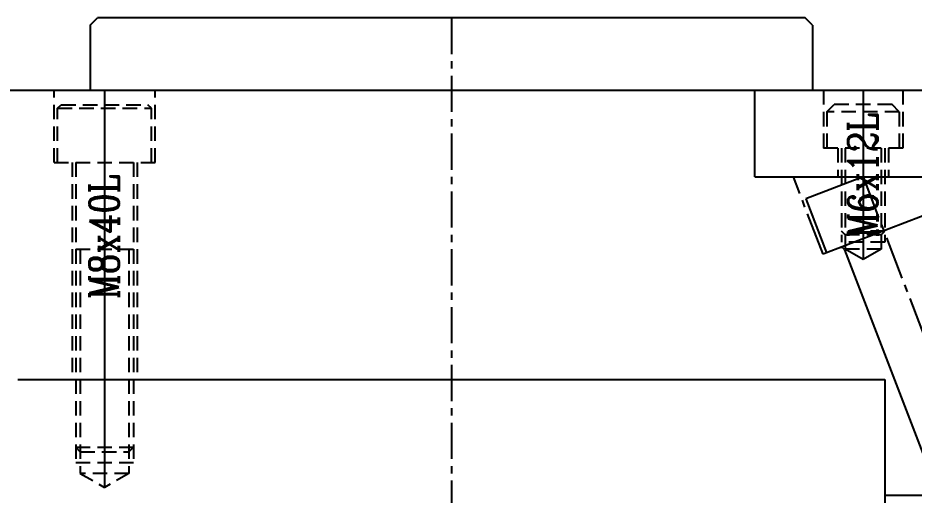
# Model space of a CAD drawing. Header units: millimetres. Extents: x 28656 to 29764, y -21384 to -20601.
# Drawn here: x 29143.3 to 29267.3, y -21124.3 to -21058.3 of the extents above; entities that cross this region are included whole.
import ezdxf

# ---------------------------------------------------------------- set-up
doc = ezdxf.new("R2010")
doc.units = ezdxf.units.MM
doc.header["$LTSCALE"] = 8
for name, pattern in [('CENTER', [2, 1.25, -0.25, 0.25, -0.25]), ('CENTER2', [1.125, 0.75, -0.125, 0.125, -0.125]), ('HIDDEN', [0.375, 0.25, -0.125])]:
    doc.linetypes.add(name, pattern=pattern)
for name, color, linetype in [('Cav-cor', 30, 'Continuous'), ('Layer3', 3, 'Continuous'), ('PIN', 5, 'Continuous'), ('SCREW', 52, 'HIDDEN'), ('SLIDE', 6, 'Continuous')]:
    doc.layers.add(name, color=color, linetype=linetype)
doc.layers.add('dim', color=3, linetype='Continuous', lineweight=15)
doc.styles.add('ROMANC', font='RomanC.ttf', dxfattribs={"width": 0.8, "height": 7})

# ---------------------------------------------------------------- blocks, each defined once
blk = doc.blocks.new('20160816.135540')
at = {"linetype": 'HIDDEN'}
for p, q in [((-4.8, 0.89), (-4.8, -7.11)), ((6.2, 0.89), (6.2, -7.11)), ((6.2, -7.11), (-4.8, -7.11)), ((-2.8, -7.11), (-2.8, -11.11)), ((4.2, -7.11), (4.2, -11.11))]:
    blk.add_line(p, q, dxfattribs=at)
at = {"layer": 'SCREW', "linetype": 'CENTER2', "ltscale": 5}
blk.add_line((0.7, 0.89), (0.7, -22.54), dxfattribs=at)
at = {"layer": 'SCREW'}
for p, q in [((-4.3, -2.11), (-3.3, -1.11)), ((4.7, -1.11), (-3.3, -1.11)), ((5.7, -2.11), (-4.3, -2.11)), ((-4.3, -2.11), (-4.3, -7.11)), ((5.7, -2.11), (5.7, -7.11)), ((-2.3, -7.11), (-2.3, -20.11)), ((-1.8, -7.11), (-1.8, -21.11)), ((3.2, -7.11), (3.2, -21.11)), ((3.7, -7.11), (3.7, -20.11)), ((3.7, -18.61), (-2.3, -18.61)), ((-1.8, -19.11), (-2.3, -18.61)), ((3.2, -19.11), (-1.8, -19.11)), ((3.2, -19.11), (3.7, -18.61)), ((3.7, -20.11), (-2.3, -20.11)), ((3.2, -21.11), (-1.8, -21.11))]:
    blk.add_line(p, q, dxfattribs=at)
at = {"layer": 'SCREW', "linetype": 'Continuous'}
for p, q in [((5.7, -2.11), (4.7, -1.11)), ((0.7, -22.54), (-1.8, -21.11)), ((3.2, -21.11), (0.7, -22.54))]:
    blk.add_line(p, q, dxfattribs=at)
at = {"layer": 'dim', "style": 'ROMANC', "width": 0.8}
blk.add_text('M6x12L', height=4.065, rotation=90, dxfattribs=at).set_placement((2.69, -19.51))

msp = doc.modelspace()

# ---------------------------------------------------------------- linework, layer by layer
at = {"linetype": 'Continuous'}
for p, q in [((29153.28, -21059.289), (29154.28, -21058.289)), ((29252.28, -21058.289), (29154.28, -21058.289)), ((29253.28, -21059.289), (29252.28, -21058.289)), ((29153.28, -21059.289), (29153.28, -21068.289)), ((29253.28, -21059.289), (29253.28, -21068.289)), ((29056.28, -21068.289), (29350.28, -21068.289)), ((29245.28, -21080.289), (29245.28, -21068.289)), ((29245.28, -21080.289), (29275.28, -21080.289))]:
    msp.add_line(p, q, dxfattribs=at)
at = {"linetype": 'CENTER', "ltscale": 0.5}
msp.add_line((29203.28, -21058.289), (29203.28, -21354.289), dxfattribs=at)
at = {"linetype": 'HIDDEN'}
for p, q in [((29148.28, -21078.289), (29148.28, -21068.289)), ((29162.28, -21078.289), (29162.28, -21068.289)), ((29148.28, -21078.289), (29162.28, -21078.289)), ((29150.78, -21078.289), (29150.78, -21108.289)), ((29159.78, -21078.289), (29159.78, -21108.289))]:
    msp.add_line(p, q, dxfattribs=at)
at = {"layer": 'Cav-cor', "color": 241}
for p, q in [((29143.28, -21108.289), (29263.28, -21108.289)), ((29263.28, -21108.289), (29263.28, -21189.289))]:
    msp.add_line(p, q, dxfattribs=at)
at = {"layer": 'PIN', "linetype": 'CENTER2'}
for p, q in [((29254.745, -21090.983), (29250.64, -21080.289)), ((29260.28, -21080.289), (29299.293, -21181.922)), ((29255.212, -21090.804), (29254.745, -21090.983))]:
    msp.add_line(p, q, dxfattribs=at)
at = {"layer": 'PIN'}
for p, q in [((29260.28, -21080.289), (29252.345, -21083.335)), ((29252.345, -21083.335), (29255.212, -21090.804)), ((29271.083, -21084.711), (29255.212, -21090.804)), ((29257.725, -21090.375), (29291.986, -21179.628))]:
    msp.add_line(p, q, dxfattribs=at)
msp.add_arc((29257.258, -21090.554), 0.5, 21, 111, dxfattribs=at)
at = {"layer": 'SCREW', "linetype": 'CENTER2', "ltscale": 10}
msp.add_line((29155.28, -21068.289), (29155.28, -21123.237), dxfattribs=at)
at = {"layer": 'SCREW'}
for p, q in [((29148.78, -21070.789), (29149.28, -21070.289)), ((29148.78, -21070.789), (29161.78, -21070.789)), ((29148.78, -21078.289), (29148.78, -21070.789)), ((29149.28, -21070.289), (29161.28, -21070.289)), ((29161.78, -21070.789), (29161.28, -21070.289)), ((29161.78, -21078.289), (29161.78, -21070.789)), ((29151.28, -21078.289), (29151.28, -21119.789)), ((29159.28, -21078.289), (29159.28, -21119.789)), ((29151.28, -21090.289), (29159.28, -21090.289)), ((29151.905, -21090.289), (29151.905, -21121.289)), ((29158.655, -21090.289), (29158.655, -21121.289)), ((29151.28, -21117.664), (29159.28, -21117.664)), ((29151.905, -21118.289), (29151.28, -21117.664)), ((29158.655, -21118.289), (29159.28, -21117.664)), ((29151.905, -21118.289), (29158.655, -21118.289)), ((29151.28, -21119.789), (29159.28, -21119.789)), ((29151.905, -21121.289), (29155.28, -21123.237)), ((29158.655, -21121.289), (29151.905, -21121.289)), ((29158.655, -21121.289), (29155.28, -21123.237))]:
    msp.add_line(p, q, dxfattribs=at)
at = {"layer": 'SLIDE'}
msp.add_line((29263.28, -21124.289), (29270.743, -21124.289), dxfattribs=at)

# ---------------------------------------------------------------- block references
at = {"layer": 'SCREW'}
msp.add_blockref('20160816.135540', (29259.583, -21069.176), dxfattribs=at)

# ---------------------------------------------------------------- texts
at = {"layer": 'Layer3', "style": 'ROMANC', "width": 0.8}
msp.add_text('M8x40L', height=4.0648, rotation=90, dxfattribs=at).set_placement((29157.248, -21097.205))

doc.saveas('drawing.dxf')
